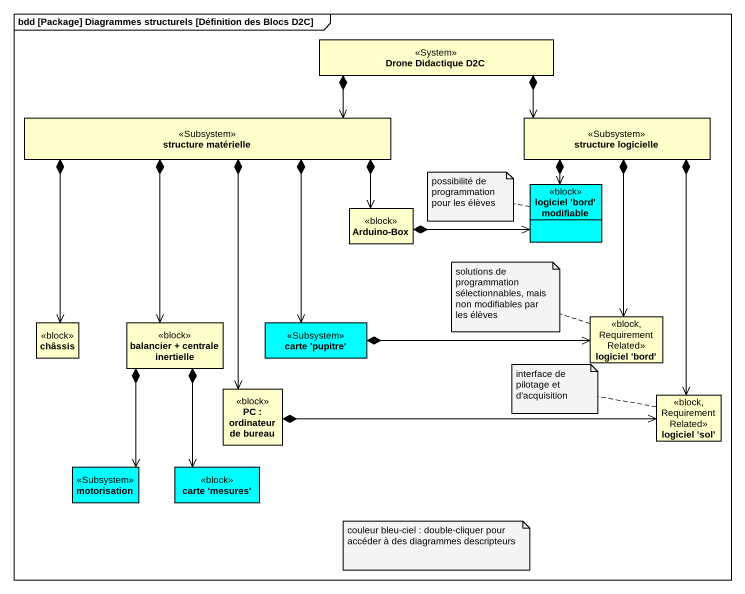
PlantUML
@startuml
mainframe bdd [Package] Diagrammes structurels [Définition des Blocs D2C]
hide circle
hide empty members
class "Drone Didactique D2C" as Drone_Didactique_D2C <<System>>
class "structure matérielle" as structure_matérielle <<Subsystem>>
class "structure logicielle" as structure_logicielle <<Subsystem>>
class "logiciel 'bord' modifiable" as logiciel_bord_modifiable <<block>> #00FFFF
class "Arduino-Box" as Arduino_Box <<block>>
class "logiciel 'bord'" as logiciel_bord <<block, RequirementRelated>>
class châssis <<block>>
class "balancier + centrale inertielle" as balancier_centrale <<block>>
class "carte 'pupitre'" as carte_pupitre <<Subsystem>> #00FFFF
class "PC : ordinateur de bureau" as PC_ordinateur_de_bureau <<block>>
class "logiciel 'sol'" as logiciel_sol <<block, RequirementRelated>>
class motorisation <<Subsystem>> #00FFFF
class "carte 'mesures'" as carte_mesures <<block>> #00FFFF
Drone_Didactique_D2C *-left-> structure_matérielle
Drone_Didactique_D2C *-right-> structure_logicielle
structure_matérielle *-right-> Arduino_Box
structure_matérielle *--> châssis
structure_matérielle *--> balancier_centrale
structure_matérielle *--> carte_pupitre
structure_matérielle *--> PC_ordinateur_de_bureau
structure_logicielle *--> logiciel_bord_modifiable
structure_logicielle *--> logiciel_bord
structure_logicielle *--> logiciel_sol
Arduino_Box *-right-> logiciel_bord_modifiable
balancier_centrale *--> motorisation
balancier_centrale *--> carte_mesures
carte_pupitre *-right-> logiciel_bord
PC_ordinateur_de_bureau *-right-> logiciel_sol
note left of logiciel_bord_modifiable : possibilité de programmation pour les élèves
note left of logiciel_bord : solutions de programmation sélectionnables, mais non modifiables par les élèves
note left of logiciel_sol : interface de pilotage et d'acquisition
note as N4
  couleur bleu-ciel : double-cliquer pour accéder à des diagrammes descripteurs
end note
@enduml
